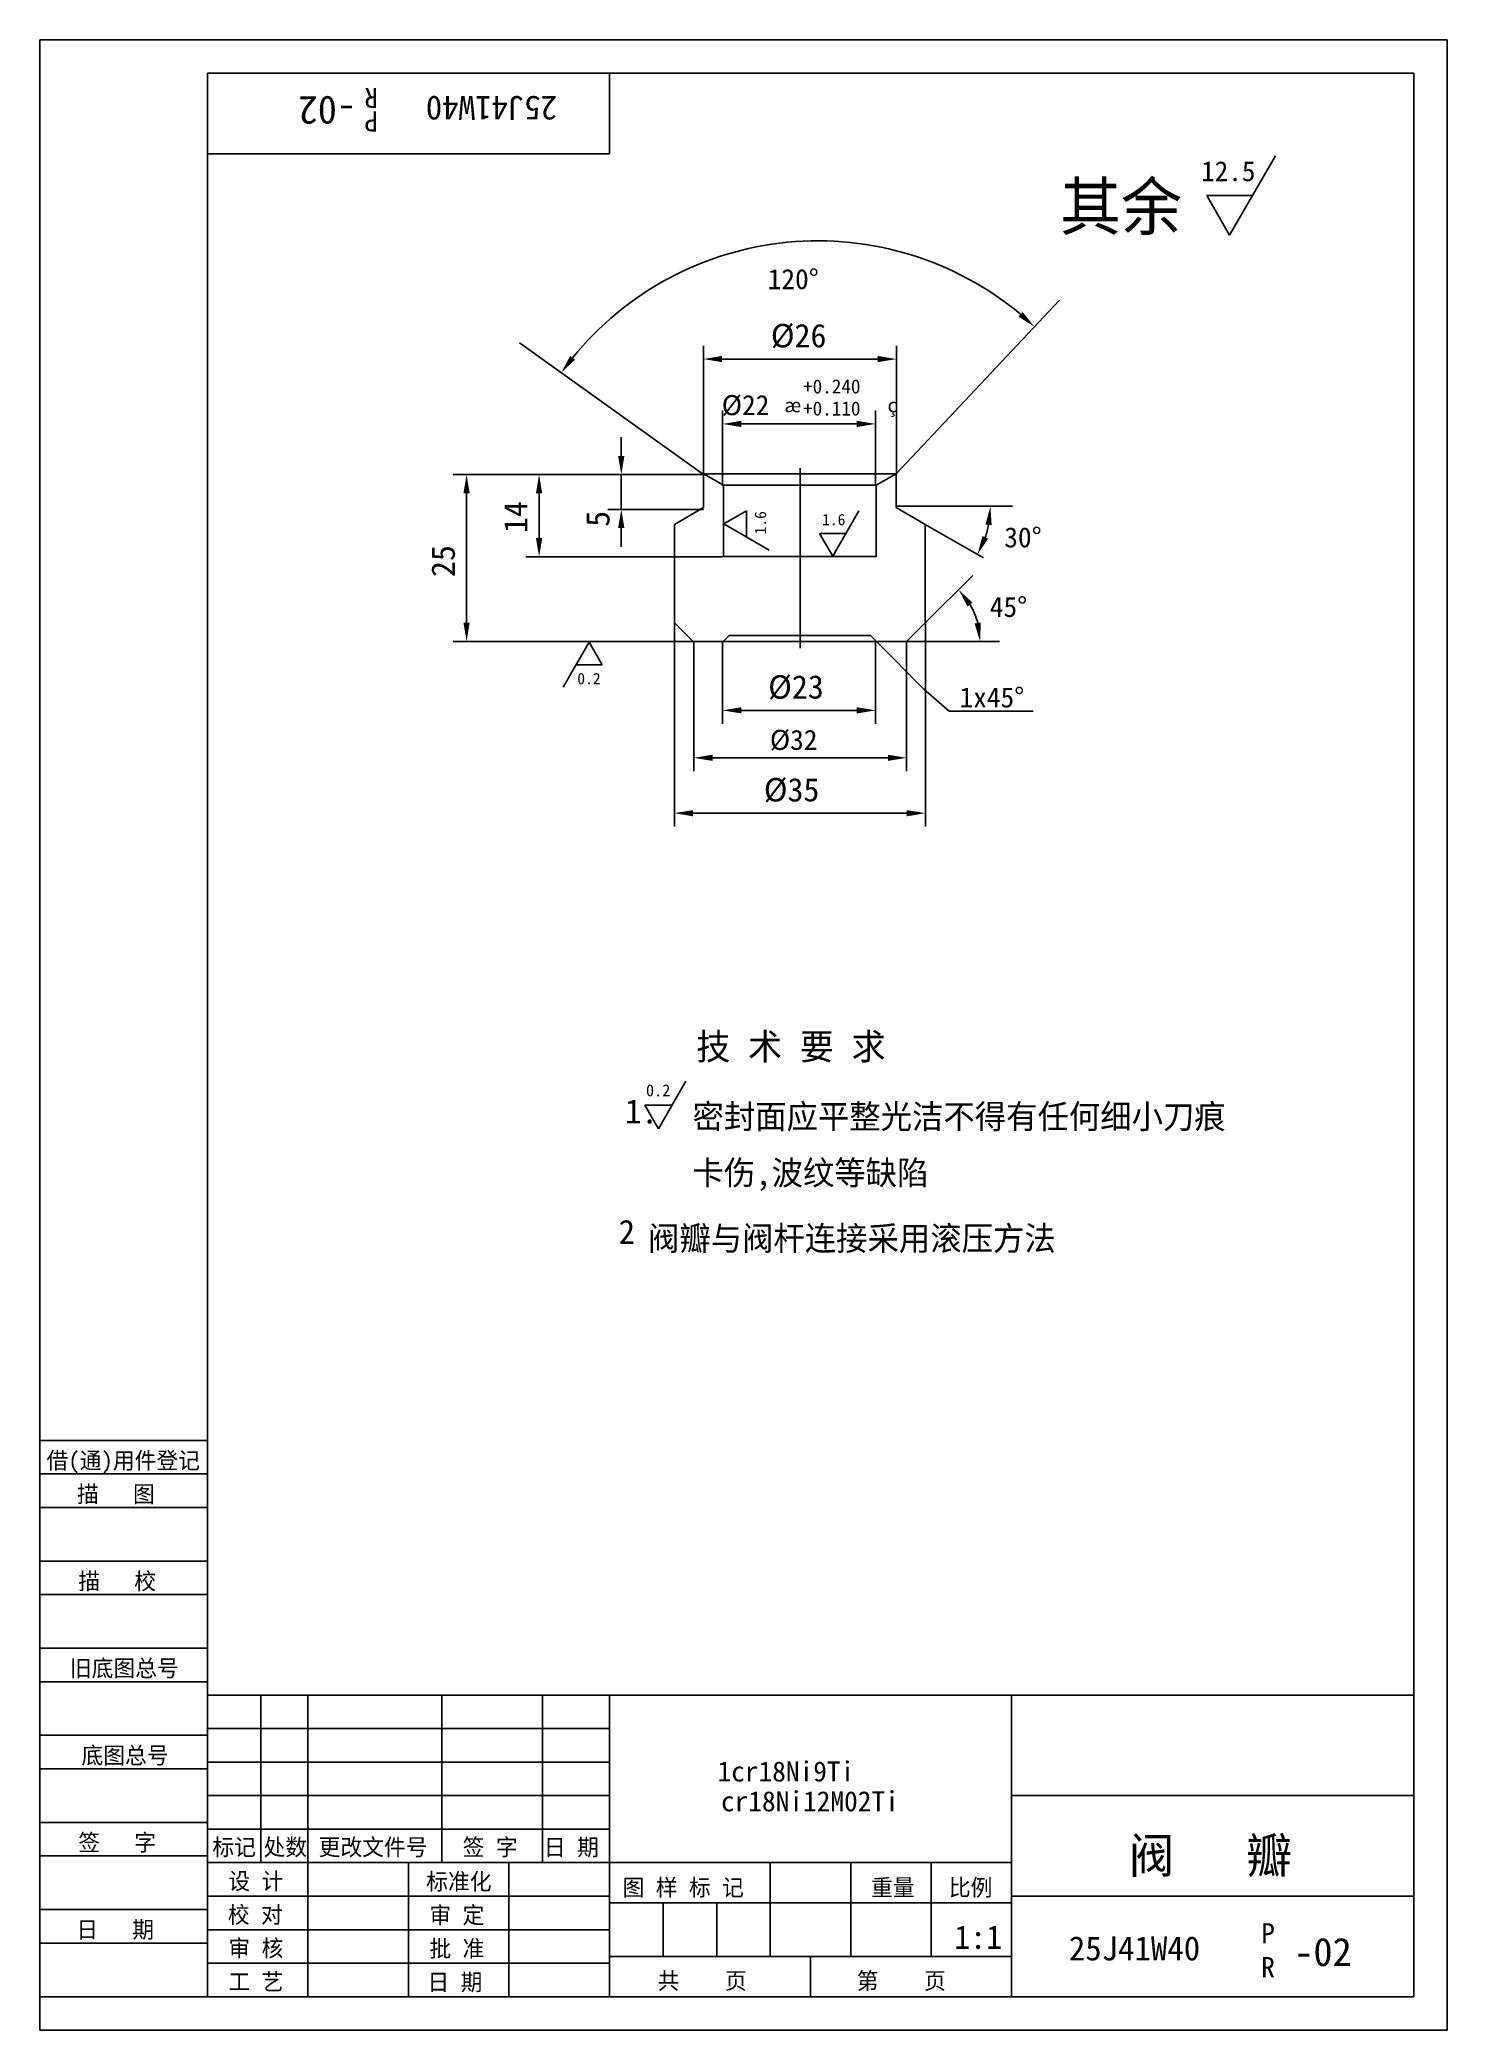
# Model space of a CAD drawing. Header units: metres. Extents: x 0 to 210, y 0 to 297.
import ezdxf

# ---------------------------------------------------------------- set-up
doc = ezdxf.new("R2010")
doc.units = ezdxf.units.M
for name, color, linetype in [('C', 6, 'Continuous'), ('D', 1, 'Continuous'), ('FL', 5, 'Continuous'), ('T', 7, 'Continuous'), ('TL', 4, 'Continuous')]:
    doc.layers.add(name, color=color, linetype=linetype)

# ---------------------------------------------------------------- blocks, each defined once
blk = doc.blocks.new('TUKUN4')
at = {"layer": 'FL'}
for p, q in [((0, 297), (0, 0)), ((210, 297), (0, 297)), ((210, 0), (210, 297)), ((0, 78), (25, 78)), ((0, 70), (25, 70)), ((0, 65), (25, 65)), ((0, 57), (25, 57)), ((0, 52), (25, 52)), ((33, 25), (33, 50)), ((40, 5), (40, 50)), ((60, 25), (60, 50)), ((75, 25), (75, 50)), ((25, 45), (85, 45)), ((0, 44), (25, 44)), ((0, 39), (25, 39)), ((25, 40), (85, 40)), ((25, 35), (85, 35)), ((0, 31), (25, 31)), ((25, 30), (85, 30)), ((0, 26), (25, 26)), ((70, 5), (70, 25)), ((0, 18), (25, 18)), ((25, 20), (85, 20)), ((25, 15), (85, 15)), ((0, 13), (25, 13)), ((25, 10), (85, 10)), ((0, 0), (210, 0))]:
    blk.add_line(p, q, dxfattribs=at)
at = {"layer": 'TL'}
for p, q in [((25, 5), (25, 292)), ((205, 292), (25, 292)), ((85, 292), (85, 280)), ((205, 5), (205, 292)), ((85, 280), (25, 280)), ((0, 88), (25, 88)), ((0, 83), (25, 83)), ((205, 50), (25, 50)), ((85, 5), (85, 50)), ((145, 5), (145, 50)), ((205, 35), (145, 35)), ((145, 25), (25, 25)), ((55, 5), (55, 25)), ((109, 11), (109, 25)), ((121, 11), (121, 25)), ((133, 11), (133, 25)), ((85, 19), (145, 19)), ((93, 11), (93, 19)), ((101, 11), (101, 19)), ((205, 20), (145, 20)), ((145, 11), (85, 11)), ((115, 5), (115, 11)), ((0, 5), (205, 5))]:
    blk.add_line(p, q, dxfattribs=at)
at = {"layer": 'T'}
for s, p in [('借(通)用件登记', (1, 83.76)), ('描   图', (5.56, 78.76)), ('描   校', (5.74, 65.76)), ('旧底图总号', (4.49, 52.76)), ('底图总号', (6.22, 39.76)), ('签   字', (5.74, 26.76)), ('标记', (25.75, 26.07)), ('处数', (33.38, 26.07)), ('更改文件号', (41.61, 26.07)), ('签 字', (63.1, 26.07)), ('日 期', (75.23, 26.07)), ('设 计', (28.14, 20.99)), ('标准化', (57.65, 20.93)), ('图 样 标 记', (86.95, 20.04)), ('重量', (124.03, 20.04)), ('比例', (135.64, 20.04)), ('校 对', (28.05, 15.99)), ('审 定', (58.13, 15.93)), ('日   期', (5.45, 13.76)), ('审 核', (28.14, 10.99)), ('批 准', (58.13, 10.93)), ('共    页', (92.18, 6.13)), ('第    页', (121.9, 6.13)), ('工 艺', (28.14, 5.99)), ('日 期', (57.84, 5.93))]:
    blk.add_text(s, height=2.5, dxfattribs=at).set_placement(p)

msp = doc.modelspace()

# ---------------------------------------------------------------- linework, layer by layer
at = {"layer": 'C'}
msp.add_line((113.47, 206.24), (113.47, 233.07), dxfattribs=at)
at = {"layer": 'D'}
for p, q in [((184.36, 279.67), (177.53, 267.84)), ((177.53, 267.84), (174.12, 273.75)), ((174.12, 273.75), (180.95, 273.75)), ((127.76, 232.22), (152.14, 258.13)), ((99.01, 232.12), (71.58, 251.79)), ((99.01, 232.12), (99.01, 251.36)), ((127.82, 232.12), (127.82, 251.36)), ((101.81, 249.36), (125.02, 249.36)), ((101.88, 230.47), (101.88, 241.68)), ((124.7, 230.47), (124.7, 241.68)), ((86.76, 234.92), (86.76, 237.72)), ((104.68, 239.68), (121.9, 239.68)), ((72.5, 232.12), (61.68, 232.12)), ((84.76, 232.12), (72.5, 232.12)), ((99.01, 232.12), (84.76, 232.12)), ((86.76, 232.12), (86.76, 226.93)), ((63.68, 229.32), (63.68, 210.02)), ((74.5, 229.32), (74.5, 222.65)), ((99.01, 226.93), (84.76, 226.93)), ((102.06, 224.77), (105.44, 226.72)), ((105.44, 226.72), (105.44, 222.82)), ((122.21, 226.71), (118.31, 219.95)), ((127.82, 227.4), (145.12, 227.4)), ((86.76, 224.13), (86.76, 221.33)), ((108.82, 220.87), (102.06, 224.77)), ((116.35, 223.33), (120.26, 223.33)), ((118.31, 219.95), (116.35, 223.33)), ((132.13, 224.7), (140.79, 219.7)), ((101.88, 219.85), (72.5, 219.85)), ((132.13, 209.99), (139.2, 217.06)), ((94.68, 209.93), (94.68, 179.6)), ((132.14, 210.17), (132.14, 179.6)), ((97.57, 207.22), (61.68, 207.22)), ((78.08, 200.38), (81.98, 207.14)), ((81.98, 207.14), (83.93, 203.76)), ((97.59, 207.2), (97.59, 187.86)), ((101.88, 207.1), (101.88, 194.94)), ((124.7, 207.1), (124.7, 194.94)), ((124.83, 207.2), (131.9, 200.12)), ((129.34, 207.2), (129.34, 187.86)), ((129.34, 207.2), (143.18, 207.2)), ((83.93, 203.76), (80.03, 203.76)), ((131.9, 200.12), (135.69, 196.81)), ((104.68, 196.94), (121.9, 196.94)), ((135.69, 196.81), (148.21, 196.81)), ((100.39, 189.86), (126.54, 189.86)), ((97.48, 181.6), (129.34, 181.6)), ((96.42, 141.6), (92.32, 134.5)), ((92.32, 134.5), (90.27, 138.05)), ((90.27, 138.05), (94.37, 138.05))]:
    msp.add_line(p, q, dxfattribs=at)
for centre, radius, start, end in [((116.11, 219.86), 47.14, 50.13, 140.95), ((127.45, 227.4), 14.39, 341.16, 348.84), ((129.34, 207.2), 10.97, 14.67, 30.33)]:
    msp.add_arc(centre, radius, start, end, dxfattribs=at)
for points in [[(146.64, 256.39), (146.02, 255.69), (148.43, 254.18)], [(79.87, 249.27), (79.13, 249.84), (77.8, 247.33)], [(101.81, 249.83), (101.81, 248.9), (99.01, 249.36)], [(125.02, 249.83), (125.02, 248.9), (127.82, 249.36)], [(104.68, 240.15), (104.68, 239.22), (101.88, 239.68)], [(121.9, 240.15), (121.9, 239.22), (124.7, 239.68)], [(86.29, 234.92), (87.23, 234.92), (86.76, 232.12)], [(63.21, 229.32), (64.14, 229.32), (63.68, 232.12)], [(74.03, 229.32), (74.97, 229.32), (74.5, 232.12)], [(86.29, 224.13), (87.23, 224.13), (86.76, 226.93)], [(141.11, 224.66), (142.03, 224.57), (141.84, 227.4)], [(141.5, 222.56), (140.65, 222.95), (139.91, 220.2)], [(74.03, 222.65), (74.97, 222.65), (74.5, 219.85)], [(138.43, 212.45), (139.17, 213.02), (137.09, 214.95)], [(63.21, 210.02), (64.14, 210.02), (63.68, 207.22)], [(140.41, 210.03), (139.48, 209.91), (140.3, 207.2)], [(104.68, 197.41), (104.68, 196.48), (101.88, 196.94)], [(121.9, 197.41), (121.9, 196.48), (124.7, 196.94)], [(100.39, 190.33), (100.39, 189.4), (97.59, 189.86)], [(126.54, 190.33), (126.54, 189.4), (129.34, 189.86)], [(97.48, 182.06), (97.48, 181.13), (94.68, 181.6)], [(129.34, 182.06), (129.34, 181.13), (132.14, 181.6)]]:
    msp.add_solid(points, dxfattribs=at)
at = {"layer": 'TL'}
for p, q in [((99.05, 232.22), (112.05, 232.22)), ((99.05, 227.22), (99.05, 232.22)), ((99.05, 232.22), (102, 230.52)), ((112.05, 232.22), (113.47, 232.22)), ((127.76, 232.22), (113.47, 232.22)), ((127.76, 232.22), (124.81, 230.52)), ((127.76, 227.22), (127.76, 232.22)), ((102, 230.52), (113.4, 230.52)), ((102, 230.52), (102, 219.92)), ((124.81, 230.52), (113.4, 230.52)), ((124.81, 230.52), (124.81, 219.92)), ((94.68, 224.7), (99.05, 227.22)), ((132.13, 224.7), (127.76, 227.22)), ((94.68, 209.99), (94.68, 224.7)), ((132.13, 209.99), (132.13, 224.7)), ((102, 219.92), (113.4, 219.92)), ((124.81, 219.92), (113.4, 219.92)), ((97.47, 207.2), (94.68, 209.99)), ((101.88, 207.1), (102.88, 208.1)), ((102.88, 208.1), (113.4, 208.1)), ((123.93, 208.1), (113.4, 208.1)), ((124.93, 207.1), (123.93, 208.1)), ((129.34, 207.2), (132.13, 209.99)), ((101.97, 207.2), (97.47, 207.2)), ((113.47, 207.2), (101.97, 207.2)), ((113.34, 207.2), (124.84, 207.2)), ((124.84, 207.2), (129.34, 207.2))]:
    msp.add_line(p, q, dxfattribs=at)

# ---------------------------------------------------------------- block references
at = {"layer": 'D'}
msp.add_blockref('TUKUN4', (0, 0), dxfattribs=at)

# ---------------------------------------------------------------- texts
for s, height, rotation, p in [('-02', 4.2, 180, (47.19, 288.58)), ('R', 3, 180, (50.47, 289.83)), ('25J41W40', 3.6, 180, (77.19, 288.61)), ('P', 3, 180, (50.47, 286.31)), ('14', 3.5, 90, (72.75, 223.4)), ('5', 3.5, 90, (85.01, 224.33)), ('1.6', 1.7, 90, (108.37, 223.19)), ('25', 3.5, 90, (61.93, 216.84))]:
    msp.add_text(s, height=height, rotation=rotation, dxfattribs=at).set_placement(p)
for s, height, p in [('其余', 7, (152.23, 268.62)), ('12.5', 2.98, (173.28, 275.9)), ('120%%d', 3, (108.61, 259.79)), ('%%c26', 3.5, (109.08, 251.11)), ('%%c22', 3, (101.75, 240.99)), ('+0.240', 2.1, (113.89, 244.23)), ('%%230', 2.1, (111.09, 241.43)), ('+0.110', 2.1, (113.89, 240.94)), ('%%231', 2.1, (126.49, 241.43)), ('1.6', 1.7, (116.73, 224.56)), ('30%%d', 3, (143.91, 221.26)), ('45%%d', 3, (141.75, 210.88)), ('0.2', 1.7, (80.2, 200.83)), ('%%c23', 3.5, (108.68, 198.69)), ('1x45%%d', 3, (137.23, 197.38)), ('%%C32', 3, (108.93, 191.04)), ('%%C35', 3.5, (108.03, 183.35)), ('技 术 要 求', 3.9, (97.96, 144.82)), ('0.2', 1.78, (90.45, 139.35)), ('1.', 3.6, (87.32, 135.3)), ('密封面应平整光洁不得有任何细小刀痕', 3.6, (97.39, 134.54)), ('卡伤,波纹等缺陷', 3.6, (97.39, 126.14)), ('2', 3.6, (86.37, 117.33)), ('阀瓣与阀杆连接采用滚压方法', 3.6, (90.75, 116.36)), ('1cr18Ni9Ti', 3, (101.12, 37.11)), ('cr18Ni12M02Ti', 3, (101.64, 32.66)), ('阀   瓣', 5.25, (162.48, 23.45)), ('1:1', 3.5, (136.44, 12.13)), ('P', 3, (182.25, 12.97)), ('25J41W40', 3.6, (153.55, 10.41)), ('-02', 4.2, (187.18, 9.58)), ('R', 3, (182.25, 7.91))]:
    msp.add_text(s, height=height, dxfattribs=at).set_placement(p)

doc.saveas('drawing.dxf')
